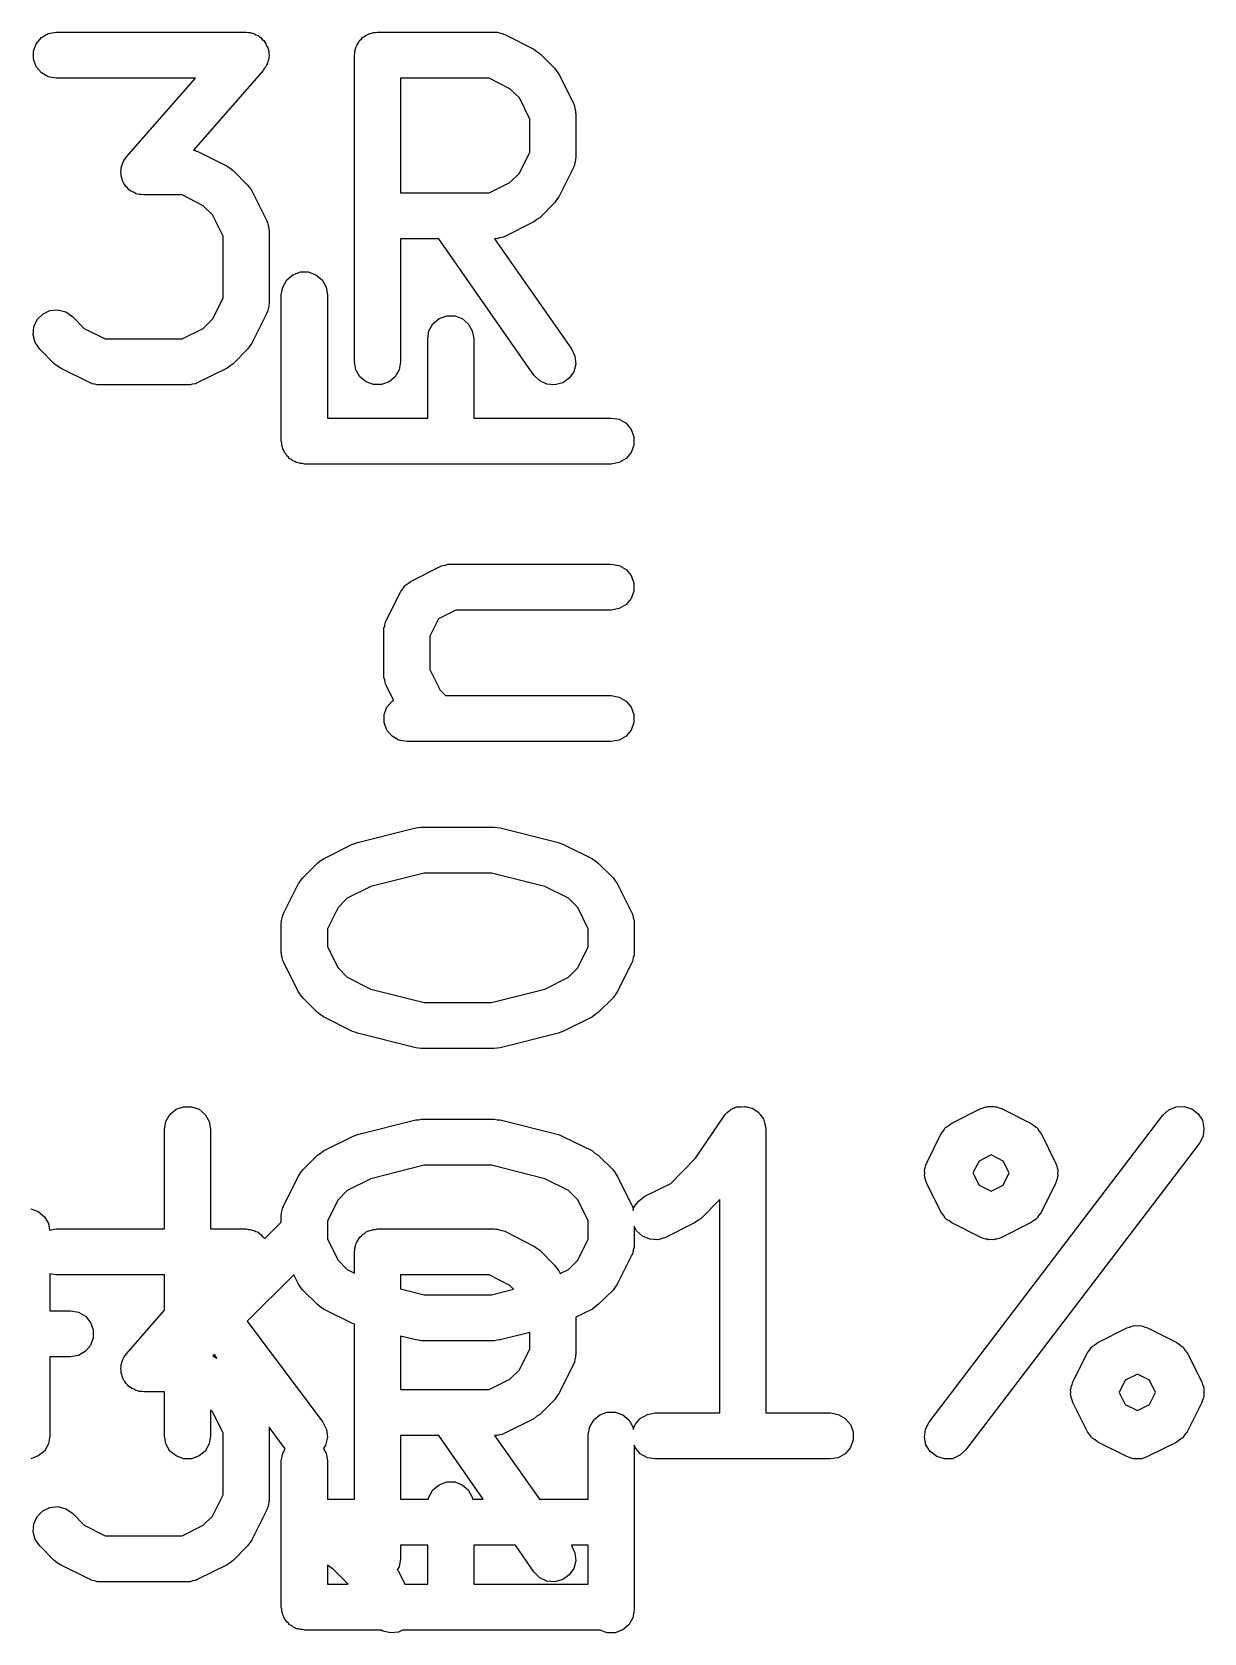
# Model space of a CAD drawing. Extents: x 128.4 to 190.5, y -130.4 to -95.9.
# Drawn here: x 162.06 to 165.88, y -117.19 to -111.98 of the extents above; entities that cross this region are included whole.
import ezdxf

# ---------------------------------------------------------------- set-up
doc = ezdxf.new("R2010")
doc.units = 0
doc.header["$MEASUREMENT"] = 0
doc.layers.add('BLACK', color=7, linetype='CONTINUOUS')

msp = doc.modelspace()

# ---------------------------------------------------------------- linework, layer by layer
at = {"layer": 'Black'}
for p, q in [((162.078, -112.015), (162.095, -111.995)), ((162.095, -111.995), (162.117, -111.982)), ((162.117, -111.982), (162.143, -111.977)), ((162.143, -111.977), (162.762, -111.977)), ((162.762, -111.977), (162.769, -111.979)), ((162.769, -111.979), (162.776, -111.979)), ((162.776, -111.979), (162.782, -111.981)), ((162.782, -111.981), (162.788, -111.982)), ((162.788, -111.982), (162.794, -111.986)), ((162.794, -111.986), (162.801, -111.988)), ((162.801, -111.988), (162.805, -111.992)), ((162.805, -111.992), (162.81, -111.995)), ((162.81, -111.995), (162.815, -112.001)), ((162.815, -112.001), (162.82, -112.005)), ((162.82, -112.005), (162.823, -112.01)), ((163.13, -112.01), (163.133, -112.004)), ((163.133, -112.004), (163.138, -112)), ((163.138, -112), (163.142, -111.995)), ((163.142, -111.995), (163.148, -111.992)), ((163.148, -111.992), (163.153, -111.987)), ((163.153, -111.987), (163.159, -111.985)), ((163.159, -111.985), (163.165, -111.982)), ((163.165, -111.982), (163.171, -111.981)), ((163.171, -111.981), (163.177, -111.979)), ((163.177, -111.979), (163.184, -111.979)), ((163.184, -111.979), (163.19, -111.977)), ((163.19, -111.977), (163.571, -111.977)), ((163.571, -111.977), (163.576, -111.978)), ((163.576, -111.978), (163.58, -111.978)), ((163.58, -111.978), (163.588, -111.98)), ((163.588, -111.98), (163.597, -111.982)), ((163.597, -111.982), (163.601, -111.984)), ((163.601, -111.984), (163.605, -111.985)), ((163.605, -111.985), (163.7, -112.033)), ((162.069, -112.039), (162.078, -112.015)), ((162.069, -112.065), (162.069, -112.039)), ((162.823, -112.01), (162.827, -112.015)), ((162.827, -112.015), (162.829, -112.022)), ((162.829, -112.022), (162.833, -112.028)), ((162.833, -112.028), (162.834, -112.034)), ((162.834, -112.034), (162.836, -112.039)), ((162.836, -112.039), (162.836, -112.047)), ((162.836, -112.047), (162.837, -112.054)), ((162.837, -112.054), (162.836, -112.06)), ((162.836, -112.06), (162.836, -112.065)), ((163.115, -112.052), (163.117, -112.046)), ((163.115, -113.052), (163.115, -112.052)), ((163.117, -112.039), (163.119, -112.033)), ((163.117, -112.046), (163.117, -112.039)), ((163.119, -112.033), (163.12, -112.027)), ((163.12, -112.027), (163.123, -112.021)), ((163.123, -112.021), (163.126, -112.015)), ((163.126, -112.015), (163.13, -112.01)), ((163.7, -112.033), (163.71, -112.04)), ((163.71, -112.04), (163.72, -112.047)), ((163.72, -112.047), (163.767, -112.095)), ((162.078, -112.09), (162.069, -112.065)), ((162.095, -112.11), (162.078, -112.09)), ((162.117, -112.123), (162.095, -112.11)), ((162.818, -112.102), (162.591, -112.362)), ((162.822, -112.095), (162.818, -112.102)), ((162.827, -112.09), (162.822, -112.095)), ((162.829, -112.084), (162.827, -112.09)), ((162.832, -112.079), (162.829, -112.084)), ((162.833, -112.072), (162.832, -112.079)), ((162.836, -112.065), (162.833, -112.072)), ((163.767, -112.095), (163.774, -112.104)), ((163.774, -112.104), (163.781, -112.114)), ((162.143, -112.127), (162.117, -112.123)), ((162.597, -112.127), (162.143, -112.127)), ((162.372, -112.384), (162.597, -112.127)), ((163.265, -112.127), (163.265, -112.501)), ((163.554, -112.127), (163.265, -112.127)), ((163.622, -112.162), (163.554, -112.127)), ((163.653, -112.192), (163.622, -112.162)), ((163.781, -112.114), (163.829, -112.209)), ((163.687, -112.261), (163.653, -112.192)), ((163.829, -112.209), (163.83, -112.213)), ((163.83, -112.213), (163.832, -112.217)), ((163.832, -112.217), (163.834, -112.226)), ((163.687, -112.368), (163.687, -112.261)), ((163.834, -112.226), (163.836, -112.234)), ((163.836, -112.234), (163.836, -112.239)), ((163.836, -112.239), (163.837, -112.243)), ((163.837, -112.243), (163.837, -112.386)), ((162.591, -112.362), (162.597, -112.363)), ((162.597, -112.363), (162.601, -112.365)), ((162.601, -112.365), (162.605, -112.366)), ((162.605, -112.366), (162.7, -112.414)), ((163.653, -112.437), (163.687, -112.368)), ((162.354, -112.432), (162.355, -112.426)), ((162.355, -112.42), (162.357, -112.413)), ((162.355, -112.426), (162.355, -112.42)), ((162.357, -112.413), (162.359, -112.406)), ((162.359, -112.406), (162.362, -112.401)), ((162.362, -112.401), (162.364, -112.396)), ((162.364, -112.396), (162.368, -112.39)), ((162.368, -112.39), (162.372, -112.384)), ((162.7, -112.414), (162.71, -112.421)), ((162.71, -112.421), (162.72, -112.428)), ((163.829, -112.419), (163.781, -112.514)), ((163.83, -112.415), (163.829, -112.419)), ((163.832, -112.411), (163.83, -112.415)), ((163.834, -112.403), (163.832, -112.411)), ((163.836, -112.394), (163.834, -112.403)), ((163.837, -112.386), (163.836, -112.39)), ((163.836, -112.39), (163.836, -112.394)), ((162.355, -112.439), (162.354, -112.432)), ((162.355, -112.446), (162.355, -112.439)), ((162.357, -112.452), (162.355, -112.446)), ((162.358, -112.458), (162.357, -112.452)), ((162.361, -112.464), (162.358, -112.458)), ((162.364, -112.471), (162.361, -112.464)), ((162.367, -112.475), (162.364, -112.471)), ((162.37, -112.48), (162.367, -112.475)), ((162.72, -112.428), (162.767, -112.476)), ((162.767, -112.476), (162.774, -112.485)), ((163.554, -112.501), (163.622, -112.467)), ((163.622, -112.467), (163.653, -112.437)), ((162.376, -112.485), (162.37, -112.48)), ((162.38, -112.491), (162.376, -112.485)), ((162.385, -112.494), (162.38, -112.491)), ((162.39, -112.497), (162.385, -112.494)), ((162.397, -112.5), (162.39, -112.497)), ((162.403, -112.504), (162.397, -112.5)), ((162.409, -112.505), (162.403, -112.504)), ((162.414, -112.507), (162.409, -112.505)), ((162.421, -112.507), (162.414, -112.507)), ((162.429, -112.508), (162.421, -112.507)), ((162.554, -112.508), (162.429, -112.508)), ((162.622, -112.543), (162.554, -112.508)), ((162.774, -112.485), (162.781, -112.495)), ((162.781, -112.495), (162.829, -112.59)), ((163.265, -112.501), (163.554, -112.501)), ((163.774, -112.524), (163.767, -112.534)), ((163.781, -112.514), (163.774, -112.524)), ((162.653, -112.573), (162.622, -112.543)), ((162.687, -112.642), (162.653, -112.573)), ((163.72, -112.582), (163.71, -112.588)), ((163.767, -112.534), (163.72, -112.582)), ((162.829, -112.59), (162.83, -112.594)), ((162.83, -112.594), (162.832, -112.598)), ((162.832, -112.598), (162.834, -112.607)), ((162.834, -112.607), (162.836, -112.615)), ((162.836, -112.615), (162.836, -112.62)), ((162.836, -112.62), (162.837, -112.624)), ((162.837, -112.624), (162.837, -112.862)), ((163.7, -112.596), (163.605, -112.643)), ((163.71, -112.588), (163.7, -112.596)), ((162.687, -112.844), (162.687, -112.642)), ((163.39, -112.651), (163.265, -112.651)), ((163.265, -112.651), (163.265, -113.052)), ((163.7, -113.095), (163.39, -112.651)), ((163.576, -112.65), (163.572, -112.651)), ((163.572, -112.651), (163.823, -113.009)), ((163.58, -112.651), (163.576, -112.65)), ((163.588, -112.648), (163.58, -112.651)), ((163.597, -112.647), (163.588, -112.648)), ((163.601, -112.645), (163.597, -112.647)), ((163.605, -112.643), (163.601, -112.645)), ((162.882, -112.808), (162.895, -112.785)), ((162.895, -112.785), (162.915, -112.768)), ((162.915, -112.768), (162.939, -112.759)), ((162.939, -112.759), (162.965, -112.759)), ((162.965, -112.759), (162.99, -112.768)), ((162.99, -112.768), (163.01, -112.785)), ((163.01, -112.785), (163.023, -112.808)), ((162.877, -112.833), (162.882, -112.808)), ((162.877, -113.31), (162.877, -112.833)), ((163.023, -112.808), (163.027, -112.833)), ((163.027, -112.833), (163.027, -113.235)), ((162.1, -112.896), (162.123, -112.885)), ((162.123, -112.885), (162.149, -112.882)), ((162.149, -112.882), (162.175, -112.889)), ((162.175, -112.889), (162.196, -112.904)), ((162.653, -112.913), (162.687, -112.844)), ((162.829, -112.895), (162.781, -112.991)), ((162.83, -112.891), (162.829, -112.895)), ((162.832, -112.888), (162.83, -112.891)), ((162.834, -112.879), (162.832, -112.888)), ((162.836, -112.87), (162.834, -112.879)), ((162.837, -112.862), (162.836, -112.866)), ((162.836, -112.866), (162.836, -112.87)), ((162.068, -112.964), (162.07, -112.938)), ((162.07, -112.938), (162.081, -112.914)), ((162.081, -112.914), (162.1, -112.896)), ((162.196, -112.904), (162.235, -112.943)), ((162.235, -112.943), (162.303, -112.977)), ((162.554, -112.977), (162.622, -112.943)), ((162.622, -112.943), (162.653, -112.913)), ((163.358, -112.951), (163.371, -112.928)), ((163.371, -112.928), (163.391, -112.911)), ((163.391, -112.911), (163.416, -112.902)), ((163.416, -112.902), (163.442, -112.902)), ((163.442, -112.902), (163.466, -112.911)), ((163.466, -112.911), (163.486, -112.928)), ((163.486, -112.928), (163.499, -112.951)), ((162.075, -112.989), (162.068, -112.964)), ((162.09, -113.01), (162.075, -112.989)), ((162.303, -112.977), (162.554, -112.977)), ((162.774, -113), (162.767, -113.01)), ((162.781, -112.991), (162.774, -113)), ((163.354, -112.976), (163.358, -112.951)), ((163.354, -113.235), (163.354, -112.976)), ((163.499, -112.951), (163.504, -112.976)), ((163.504, -112.976), (163.504, -113.235)), ((162.137, -113.058), (162.09, -113.01)), ((162.767, -113.01), (162.72, -113.058)), ((163.12, -113.078), (163.115, -113.052)), ((163.265, -113.052), (163.261, -113.078)), ((163.823, -113.009), (163.834, -113.033)), ((163.834, -113.033), (163.837, -113.059)), ((162.147, -113.065), (162.137, -113.058)), ((162.157, -113.072), (162.147, -113.065)), ((162.252, -113.119), (162.157, -113.072)), ((162.7, -113.072), (162.605, -113.119)), ((162.71, -113.065), (162.7, -113.072)), ((162.72, -113.058), (162.71, -113.065)), ((163.133, -113.101), (163.12, -113.078)), ((163.153, -113.117), (163.133, -113.101)), ((163.248, -113.101), (163.228, -113.117)), ((163.261, -113.078), (163.248, -113.101)), ((163.719, -113.114), (163.7, -113.095)), ((163.83, -113.084), (163.815, -113.105)), ((163.837, -113.059), (163.83, -113.084)), ((162.256, -113.121), (162.252, -113.119)), ((162.26, -113.123), (162.256, -113.121)), ((162.269, -113.124), (162.26, -113.123)), ((162.277, -113.127), (162.269, -113.124)), ((162.281, -113.127), (162.277, -113.127)), ((162.286, -113.127), (162.281, -113.127)), ((162.571, -113.127), (162.286, -113.127)), ((162.576, -113.127), (162.571, -113.127)), ((162.58, -113.127), (162.576, -113.127)), ((162.588, -113.124), (162.58, -113.127)), ((162.597, -113.123), (162.588, -113.124)), ((162.601, -113.121), (162.597, -113.123)), ((162.605, -113.119), (162.601, -113.121)), ((163.177, -113.126), (163.153, -113.117)), ((163.203, -113.126), (163.177, -113.126)), ((163.228, -113.117), (163.203, -113.126)), ((163.742, -113.125), (163.719, -113.114)), ((163.768, -113.127), (163.742, -113.125)), ((163.794, -113.12), (163.768, -113.127)), ((163.815, -113.105), (163.794, -113.12)), ((163.027, -113.235), (163.354, -113.235)), ((163.504, -113.235), (163.952, -113.235)), ((163.952, -113.235), (163.978, -113.239)), ((163.978, -113.239), (164.001, -113.252)), ((164.001, -113.252), (164.017, -113.272)), ((162.879, -113.316), (162.877, -113.31)), ((164.017, -113.272), (164.026, -113.296)), ((164.026, -113.296), (164.026, -113.323)), ((162.879, -113.323), (162.879, -113.316)), ((162.881, -113.329), (162.879, -113.323)), ((162.882, -113.335), (162.881, -113.329)), ((162.885, -113.341), (162.882, -113.335)), ((162.887, -113.347), (162.885, -113.341)), ((162.892, -113.352), (162.887, -113.347)), ((162.895, -113.358), (162.892, -113.352)), ((162.9, -113.362), (162.895, -113.358)), ((162.904, -113.367), (162.9, -113.362)), ((164.017, -113.347), (164.001, -113.367)), ((164.026, -113.323), (164.017, -113.347)), ((162.91, -113.37), (162.904, -113.367)), ((162.915, -113.374), (162.91, -113.37)), ((162.921, -113.377), (162.915, -113.374)), ((162.927, -113.38), (162.921, -113.377)), ((162.933, -113.381), (162.927, -113.38)), ((162.939, -113.383), (162.933, -113.381)), ((162.946, -113.383), (162.939, -113.383)), ((162.952, -113.385), (162.946, -113.383)), ((163.952, -113.385), (162.952, -113.385)), ((163.978, -113.38), (163.952, -113.385)), ((164.001, -113.367), (163.978, -113.38)), ((163.3, -113.766), (163.395, -113.719)), ((163.395, -113.719), (163.399, -113.717)), ((163.399, -113.717), (163.403, -113.715)), ((163.403, -113.715), (163.412, -113.714)), ((163.412, -113.714), (163.42, -113.711)), ((163.42, -113.711), (163.424, -113.711)), ((163.424, -113.711), (163.429, -113.711)), ((163.429, -113.711), (163.952, -113.711)), ((163.952, -113.711), (163.978, -113.715)), ((163.978, -113.715), (164.001, -113.728)), ((164.001, -113.728), (164.017, -113.748)), ((163.273, -113.791), (163.279, -113.782)), ((163.279, -113.782), (163.281, -113.781)), ((163.281, -113.781), (163.282, -113.779)), ((163.282, -113.779), (163.291, -113.773)), ((163.291, -113.773), (163.3, -113.766)), ((164.017, -113.748), (164.026, -113.773)), ((164.026, -113.773), (164.026, -113.799)), ((163.219, -113.895), (163.266, -113.8)), ((163.266, -113.8), (163.273, -113.791)), ((164.017, -113.823), (164.001, -113.843)), ((164.026, -113.799), (164.017, -113.823)), ((163.446, -113.861), (163.389, -113.889)), ((163.952, -113.861), (163.446, -113.861)), ((163.978, -113.856), (163.952, -113.861)), ((164.001, -113.843), (163.978, -113.856)), ((163.211, -113.92), (163.214, -113.912)), ((163.211, -113.924), (163.211, -113.92)), ((163.211, -113.929), (163.211, -113.924)), ((163.211, -114.071), (163.211, -113.929)), ((163.214, -113.912), (163.215, -113.903)), ((163.215, -113.903), (163.217, -113.899)), ((163.217, -113.899), (163.219, -113.895)), ((163.389, -113.889), (163.361, -113.946)), ((163.361, -113.946), (163.361, -114.054)), ((163.211, -114.076), (163.211, -114.071)), ((163.211, -114.08), (163.211, -114.076)), ((163.214, -114.088), (163.211, -114.08)), ((163.215, -114.097), (163.214, -114.088)), ((163.361, -114.054), (163.395, -114.122)), ((163.217, -114.101), (163.215, -114.097)), ((163.219, -114.105), (163.217, -114.101)), ((163.243, -114.154), (163.219, -114.105)), ((163.395, -114.122), (163.412, -114.139)), ((163.412, -114.139), (163.952, -114.139)), ((163.952, -114.139), (163.978, -114.144)), ((163.978, -114.144), (164.001, -114.157)), ((163.212, -114.201), (163.221, -114.177)), ((163.221, -114.177), (163.238, -114.157)), ((163.238, -114.157), (163.243, -114.154)), ((164.001, -114.157), (164.017, -114.177)), ((164.017, -114.177), (164.026, -114.201)), ((163.212, -114.227), (163.212, -114.201)), ((163.221, -114.252), (163.212, -114.227)), ((163.238, -114.272), (163.221, -114.252)), ((164.017, -114.252), (164.001, -114.272)), ((164.026, -114.227), (164.017, -114.252)), ((164.026, -114.201), (164.026, -114.227)), ((163.26, -114.285), (163.238, -114.272)), ((163.286, -114.289), (163.26, -114.285)), ((163.952, -114.289), (163.286, -114.289)), ((163.978, -114.285), (163.952, -114.289)), ((164.001, -114.272), (163.978, -114.285)), ((163.125, -114.618), (163.315, -114.57)), ((163.315, -114.57), (163.324, -114.569)), ((163.324, -114.569), (163.333, -114.568)), ((163.333, -114.568), (163.571, -114.568)), ((163.571, -114.568), (163.58, -114.569)), ((163.58, -114.569), (163.59, -114.57)), ((163.59, -114.57), (163.78, -114.618)), ((163.014, -114.671), (163.109, -114.623)), ((163.109, -114.623), (163.117, -114.621)), ((163.117, -114.621), (163.125, -114.618)), ((163.78, -114.618), (163.788, -114.621)), ((163.788, -114.621), (163.795, -114.623)), ((163.795, -114.623), (163.891, -114.671)), ((162.947, -114.733), (162.995, -114.685)), ((162.995, -114.685), (163.004, -114.678)), ((163.004, -114.678), (163.014, -114.671)), ((163.343, -114.718), (163.169, -114.761)), ((163.562, -114.718), (163.343, -114.718)), ((163.736, -114.761), (163.562, -114.718)), ((163.891, -114.671), (163.9, -114.678)), ((163.9, -114.678), (163.91, -114.685)), ((163.91, -114.685), (163.958, -114.733)), ((162.885, -114.847), (162.933, -114.752)), ((162.933, -114.752), (162.94, -114.743)), ((162.94, -114.743), (162.947, -114.733)), ((163.169, -114.761), (163.092, -114.8)), ((163.813, -114.8), (163.736, -114.761)), ((163.958, -114.733), (163.965, -114.743)), ((163.965, -114.743), (163.972, -114.752)), ((163.972, -114.752), (164.019, -114.847)), ((163.092, -114.8), (163.062, -114.83)), ((163.843, -114.83), (163.813, -114.8)), ((162.877, -114.881), (162.878, -114.877)), ((162.878, -114.872), (162.88, -114.864)), ((162.878, -114.877), (162.878, -114.872)), ((162.88, -114.864), (162.882, -114.855)), ((162.882, -114.855), (162.884, -114.852)), ((162.884, -114.852), (162.885, -114.847)), ((163.062, -114.83), (163.027, -114.899)), ((163.877, -114.899), (163.843, -114.83)), ((164.019, -114.847), (164.021, -114.852)), ((164.021, -114.852), (164.023, -114.855)), ((164.023, -114.855), (164.024, -114.864)), ((164.024, -114.864), (164.027, -114.872)), ((164.027, -114.872), (164.027, -114.877)), ((164.027, -114.877), (164.027, -114.881)), ((162.877, -114.976), (162.877, -114.881)), ((163.027, -114.899), (163.027, -114.958)), ((163.877, -114.958), (163.877, -114.899)), ((164.027, -114.881), (164.027, -114.976)), ((162.878, -114.98), (162.877, -114.976)), ((162.878, -114.985), (162.878, -114.98)), ((163.027, -114.958), (163.062, -115.027)), ((163.843, -115.027), (163.877, -114.958)), ((164.027, -114.976), (164.027, -114.98)), ((164.027, -114.98), (164.027, -114.985)), ((162.88, -114.993), (162.878, -114.985)), ((162.882, -115.002), (162.88, -114.993)), ((162.884, -115.006), (162.882, -115.002)), ((162.885, -115.01), (162.884, -115.006)), ((162.933, -115.105), (162.885, -115.01)), ((163.062, -115.027), (163.092, -115.057)), ((163.813, -115.057), (163.843, -115.027)), ((164.019, -115.01), (163.972, -115.105)), ((164.021, -115.006), (164.019, -115.01)), ((164.023, -115.002), (164.021, -115.006)), ((164.024, -114.993), (164.023, -115.002)), ((164.027, -114.985), (164.024, -114.993)), ((163.092, -115.057), (163.169, -115.096)), ((163.736, -115.096), (163.813, -115.057)), ((162.94, -115.115), (162.933, -115.105)), ((162.947, -115.124), (162.94, -115.115)), ((162.995, -115.172), (162.947, -115.124)), ((163.169, -115.096), (163.343, -115.139)), ((163.343, -115.139), (163.562, -115.139)), ((163.562, -115.139), (163.736, -115.096)), ((163.958, -115.124), (163.91, -115.172)), ((163.965, -115.115), (163.958, -115.124)), ((163.972, -115.105), (163.965, -115.115)), ((163.004, -115.179), (162.995, -115.172)), ((163.014, -115.186), (163.004, -115.179)), ((163.109, -115.234), (163.014, -115.186)), ((163.891, -115.186), (163.795, -115.234)), ((163.9, -115.179), (163.891, -115.186)), ((163.91, -115.172), (163.9, -115.179)), ((163.117, -115.236), (163.109, -115.234)), ((163.125, -115.239), (163.117, -115.236)), ((163.315, -115.287), (163.125, -115.239)), ((163.78, -115.239), (163.59, -115.287)), ((163.788, -115.236), (163.78, -115.239)), ((163.795, -115.234), (163.788, -115.236)), ((163.324, -115.288), (163.315, -115.287)), ((163.333, -115.289), (163.324, -115.288)), ((163.571, -115.289), (163.333, -115.289)), ((163.58, -115.288), (163.571, -115.289)), ((163.59, -115.287), (163.58, -115.288)), ((162.501, -115.527), (162.514, -115.504)), ((162.514, -115.504), (162.534, -115.487)), ((162.534, -115.487), (162.558, -115.479)), ((162.558, -115.479), (162.584, -115.479)), ((162.584, -115.479), (162.609, -115.487)), ((162.609, -115.487), (162.629, -115.504)), ((162.629, -115.504), (162.642, -115.527)), ((164.321, -115.508), (164.323, -115.504)), ((164.323, -115.504), (164.33, -115.498)), ((164.33, -115.498), (164.337, -115.492)), ((164.337, -115.492), (164.34, -115.49)), ((164.34, -115.49), (164.343, -115.487)), ((164.343, -115.487), (164.352, -115.484)), ((164.352, -115.484), (164.36, -115.48)), ((164.36, -115.48), (164.364, -115.48)), ((164.364, -115.48), (164.368, -115.479)), ((164.368, -115.479), (164.377, -115.479)), ((164.377, -115.479), (164.386, -115.478)), ((164.386, -115.478), (164.39, -115.479)), ((164.39, -115.479), (164.394, -115.479)), ((164.394, -115.479), (164.402, -115.482)), ((164.402, -115.482), (164.411, -115.484)), ((164.411, -115.484), (164.415, -115.486)), ((164.415, -115.486), (164.418, -115.487)), ((164.418, -115.487), (164.425, -115.493)), ((164.425, -115.493), (164.433, -115.498)), ((164.433, -115.498), (164.435, -115.502)), ((164.435, -115.502), (164.438, -115.504)), ((164.438, -115.504), (164.443, -115.512)), ((165.062, -115.533), (165.157, -115.485)), ((165.157, -115.485), (165.165, -115.483)), ((165.165, -115.483), (165.173, -115.479)), ((165.173, -115.479), (165.178, -115.479)), ((165.178, -115.479), (165.182, -115.478)), ((165.182, -115.478), (165.19, -115.478)), ((165.19, -115.478), (165.199, -115.478)), ((165.199, -115.478), (165.203, -115.479)), ((165.203, -115.479), (165.208, -115.479)), ((165.208, -115.479), (165.216, -115.483)), ((165.216, -115.483), (165.224, -115.485)), ((165.224, -115.485), (165.319, -115.533)), ((165.75, -115.507), (165.769, -115.489)), ((165.769, -115.489), (165.793, -115.479)), ((165.793, -115.479), (165.819, -115.478)), ((165.819, -115.478), (165.844, -115.486)), ((165.844, -115.486), (165.865, -115.502)), ((165.865, -115.502), (165.879, -115.523)), ((162.496, -115.552), (162.501, -115.527)), ((162.496, -115.877), (162.496, -115.552)), ((162.642, -115.527), (162.646, -115.552)), ((162.646, -115.552), (162.646, -115.877)), ((163.125, -115.57), (163.315, -115.522)), ((163.315, -115.522), (163.324, -115.522)), ((163.324, -115.522), (163.333, -115.52)), ((163.333, -115.52), (163.571, -115.52)), ((163.571, -115.52), (163.58, -115.522)), ((163.58, -115.522), (163.59, -115.522)), ((163.59, -115.522), (163.78, -115.57)), ((164.227, -115.647), (164.319, -115.511)), ((164.319, -115.511), (164.321, -115.508)), ((164.443, -115.512), (164.448, -115.519)), ((164.448, -115.519), (164.449, -115.523)), ((164.449, -115.523), (164.451, -115.527)), ((164.451, -115.527), (164.453, -115.536)), ((164.453, -115.536), (164.455, -115.544)), ((164.455, -115.544), (164.455, -115.548)), ((164.455, -115.548), (164.456, -115.552)), ((164.456, -115.552), (164.456, -116.477)), ((164.988, -116.507), (165.75, -115.507)), ((165.035, -115.558), (165.041, -115.548)), ((165.041, -115.548), (165.042, -115.547)), ((165.042, -115.547), (165.044, -115.546)), ((165.044, -115.546), (165.053, -115.539)), ((165.053, -115.539), (165.062, -115.533)), ((165.319, -115.533), (165.328, -115.539)), ((165.328, -115.539), (165.337, -115.546)), ((165.337, -115.546), (165.339, -115.547)), ((165.339, -115.547), (165.34, -115.548)), ((165.34, -115.548), (165.346, -115.558)), ((165.879, -115.523), (165.884, -115.549)), ((165.884, -115.549), (165.881, -115.575)), ((163.014, -115.623), (163.109, -115.576)), ((163.109, -115.576), (163.117, -115.573)), ((163.117, -115.573), (163.125, -115.57)), ((163.78, -115.57), (163.788, -115.573)), ((163.788, -115.573), (163.795, -115.576)), ((163.795, -115.576), (163.891, -115.623)), ((164.981, -115.662), (165.028, -115.566)), ((165.028, -115.566), (165.035, -115.558)), ((165.869, -115.598), (165.107, -116.598)), ((165.346, -115.558), (165.353, -115.566)), ((165.353, -115.566), (165.4, -115.662)), ((165.881, -115.575), (165.869, -115.598)), ((162.947, -115.685), (162.995, -115.637)), ((162.995, -115.637), (163.004, -115.631)), ((163.004, -115.631), (163.014, -115.623)), ((163.891, -115.623), (163.9, -115.631)), ((163.9, -115.631), (163.91, -115.637)), ((163.91, -115.637), (163.958, -115.685)), ((164.146, -115.729), (164.227, -115.647)), ((165.151, -115.656), (165.131, -115.695)), ((165.19, -115.636), (165.151, -115.656)), ((165.23, -115.656), (165.19, -115.636)), ((165.249, -115.695), (165.23, -115.656)), ((162.885, -115.8), (162.933, -115.705)), ((162.933, -115.705), (162.94, -115.695)), ((162.94, -115.695), (162.947, -115.685)), ((163.343, -115.67), (163.169, -115.714)), ((163.562, -115.67), (163.343, -115.67)), ((163.736, -115.714), (163.562, -115.67)), ((163.958, -115.685), (163.965, -115.695)), ((163.965, -115.695), (163.972, -115.705)), ((163.972, -115.705), (164.019, -115.8)), ((164.973, -115.687), (164.974, -115.682)), ((164.974, -115.695), (164.973, -115.687)), ((164.973, -115.704), (164.974, -115.695)), ((164.974, -115.708), (164.973, -115.704)), ((164.974, -115.682), (164.975, -115.678)), ((164.975, -115.713), (164.974, -115.708)), ((164.975, -115.678), (164.978, -115.67)), ((164.978, -115.721), (164.975, -115.713)), ((164.978, -115.67), (164.981, -115.662)), ((165.131, -115.695), (165.151, -115.735)), ((165.23, -115.735), (165.249, -115.695)), ((165.4, -115.662), (165.403, -115.67)), ((165.403, -115.67), (165.406, -115.678)), ((165.406, -115.713), (165.403, -115.721)), ((165.406, -115.678), (165.407, -115.682)), ((165.407, -115.708), (165.406, -115.713)), ((165.407, -115.682), (165.408, -115.687)), ((165.408, -115.687), (165.407, -115.695)), ((165.407, -115.695), (165.408, -115.704)), ((165.408, -115.704), (165.407, -115.708)), ((163.092, -115.752), (163.062, -115.783)), ((163.169, -115.714), (163.092, -115.752)), ((163.813, -115.752), (163.736, -115.714)), ((163.843, -115.783), (163.813, -115.752)), ((164.062, -115.771), (164.146, -115.729)), ((164.981, -115.729), (164.978, -115.721)), ((165.028, -115.824), (164.981, -115.729)), ((165.151, -115.735), (165.19, -115.754)), ((165.19, -115.754), (165.23, -115.735)), ((165.4, -115.729), (165.353, -115.824)), ((165.403, -115.721), (165.4, -115.729)), ((162.061, -115.812), (162.085, -115.821)), ((162.878, -115.825), (162.88, -115.816)), ((162.88, -115.816), (162.882, -115.808)), ((162.882, -115.808), (162.884, -115.804)), ((162.884, -115.804), (162.885, -115.8)), ((163.062, -115.783), (163.027, -115.851)), ((163.877, -115.851), (163.843, -115.783)), ((164.019, -115.8), (164.021, -115.804)), ((164.021, -115.804), (164.023, -115.808)), ((164.023, -115.808), (164.024, -115.816)), ((164.024, -115.817), (164.026, -115.808)), ((164.024, -115.816), (164.024, -115.817)), ((164.026, -115.808), (164.041, -115.787)), ((164.041, -115.787), (164.062, -115.771)), ((164.306, -115.781), (164.244, -115.844)), ((164.306, -116.477), (164.306, -115.781)), ((162.085, -115.821), (162.105, -115.838)), ((162.105, -115.838), (162.118, -115.86)), ((162.118, -115.86), (162.122, -115.881)), ((162.823, -115.909), (162.877, -115.855)), ((162.877, -115.833), (162.878, -115.829)), ((162.877, -115.855), (162.877, -115.833)), ((162.878, -115.829), (162.878, -115.825)), ((163.027, -115.851), (163.027, -115.911)), ((163.877, -115.911), (163.877, -115.851)), ((164.035, -115.883), (164.027, -115.868)), ((164.027, -115.868), (164.027, -115.929)), ((164.224, -115.858), (164.129, -115.905)), ((164.234, -115.85), (164.224, -115.858)), ((164.244, -115.844), (164.234, -115.85)), ((165.035, -115.833), (165.028, -115.824)), ((165.041, -115.842), (165.035, -115.833)), ((165.042, -115.843), (165.041, -115.842)), ((165.044, -115.845), (165.042, -115.843)), ((165.053, -115.851), (165.044, -115.845)), ((165.062, -115.858), (165.053, -115.851)), ((165.157, -115.905), (165.062, -115.858)), ((165.319, -115.858), (165.224, -115.905)), ((165.328, -115.851), (165.319, -115.858)), ((165.337, -115.845), (165.328, -115.851)), ((165.339, -115.843), (165.337, -115.845)), ((165.34, -115.842), (165.339, -115.843)), ((165.346, -115.833), (165.34, -115.842)), ((165.353, -115.824), (165.346, -115.833)), ((162.122, -115.881), (162.143, -115.877)), ((162.143, -115.877), (162.496, -115.877)), ((162.646, -115.877), (162.762, -115.877)), ((162.762, -115.877), (162.769, -115.879)), ((162.769, -115.879), (162.776, -115.879)), ((162.776, -115.879), (162.782, -115.881)), ((162.782, -115.881), (162.788, -115.882)), ((162.788, -115.882), (162.794, -115.886)), ((162.794, -115.886), (162.801, -115.888)), ((162.801, -115.888), (162.805, -115.892)), ((162.805, -115.892), (162.81, -115.895)), ((162.81, -115.895), (162.815, -115.901)), ((162.815, -115.901), (162.82, -115.905)), ((162.82, -115.905), (162.823, -115.909)), ((163.027, -115.911), (163.062, -115.979)), ((163.12, -115.927), (163.123, -115.921)), ((163.123, -115.921), (163.126, -115.915)), ((163.126, -115.915), (163.13, -115.91)), ((163.13, -115.91), (163.133, -115.904)), ((163.133, -115.904), (163.138, -115.9)), ((163.138, -115.9), (163.142, -115.895)), ((163.142, -115.895), (163.148, -115.892)), ((163.148, -115.892), (163.153, -115.887)), ((163.153, -115.887), (163.159, -115.885)), ((163.159, -115.885), (163.165, -115.882)), ((163.165, -115.882), (163.171, -115.881)), ((163.171, -115.881), (163.177, -115.879)), ((163.177, -115.879), (163.184, -115.879)), ((163.184, -115.879), (163.19, -115.877)), ((163.19, -115.877), (163.571, -115.877)), ((163.571, -115.877), (163.576, -115.878)), ((163.576, -115.878), (163.58, -115.878)), ((163.58, -115.878), (163.588, -115.88)), ((163.588, -115.88), (163.597, -115.882)), ((163.597, -115.882), (163.601, -115.884)), ((163.601, -115.884), (163.605, -115.885)), ((163.605, -115.885), (163.7, -115.933)), ((163.843, -115.979), (163.877, -115.911)), ((164.054, -115.901), (164.035, -115.883)), ((164.078, -115.911), (164.054, -115.901)), ((164.104, -115.913), (164.078, -115.911)), ((164.129, -115.905), (164.104, -115.913)), ((165.165, -115.908), (165.157, -115.905)), ((165.173, -115.911), (165.165, -115.908)), ((165.178, -115.911), (165.173, -115.911)), ((165.182, -115.913), (165.178, -115.911)), ((165.19, -115.912), (165.182, -115.913)), ((165.199, -115.913), (165.19, -115.912)), ((165.203, -115.911), (165.199, -115.913)), ((165.208, -115.911), (165.203, -115.911)), ((165.216, -115.908), (165.208, -115.911)), ((165.224, -115.905), (165.216, -115.908)), ((163.115, -115.952), (163.117, -115.946)), ((163.115, -116.022), (163.115, -115.952)), ((163.117, -115.939), (163.119, -115.933)), ((163.117, -115.946), (163.117, -115.939)), ((163.119, -115.933), (163.12, -115.927)), ((163.7, -115.933), (163.71, -115.94)), ((163.71, -115.94), (163.72, -115.947)), ((163.72, -115.947), (163.767, -115.995)), ((164.019, -115.962), (163.972, -116.057)), ((164.021, -115.958), (164.019, -115.962)), ((164.023, -115.954), (164.021, -115.958)), ((164.024, -115.946), (164.023, -115.954)), ((164.027, -115.937), (164.024, -115.946)), ((164.027, -115.929), (164.027, -115.933)), ((164.027, -115.933), (164.027, -115.937)), ((162.143, -116.027), (162.123, -116.024)), ((162.123, -116.024), (162.123, -116.144)), ((163.062, -115.979), (163.092, -116.01)), ((163.092, -116.01), (163.115, -116.022)), ((163.767, -115.995), (163.774, -116.004)), ((163.774, -116.004), (163.781, -116.014)), ((163.781, -116.014), (163.786, -116.023)), ((163.786, -116.023), (163.813, -116.01)), ((163.813, -116.01), (163.843, -115.979)), ((162.496, -116.027), (162.143, -116.027)), ((162.496, -116.142), (162.496, -116.027)), ((162.918, -116.027), (162.766, -116.178)), ((162.933, -116.057), (162.918, -116.027)), ((162.94, -116.067), (162.933, -116.057)), ((162.947, -116.077), (162.94, -116.067)), ((162.995, -116.124), (162.947, -116.077)), ((163.265, -116.027), (163.265, -116.072)), ((163.554, -116.027), (163.265, -116.027)), ((163.265, -116.072), (163.343, -116.092)), ((163.622, -116.062), (163.554, -116.027)), ((163.562, -116.092), (163.634, -116.074)), ((163.634, -116.074), (163.622, -116.062)), ((163.958, -116.077), (163.91, -116.124)), ((163.965, -116.067), (163.958, -116.077)), ((163.972, -116.057), (163.965, -116.067)), ((163.004, -116.131), (162.995, -116.124)), ((163.343, -116.092), (163.562, -116.092)), ((163.91, -116.124), (163.9, -116.131)), ((162.123, -116.144), (162.19, -116.144)), ((162.19, -116.144), (162.216, -116.149)), ((162.216, -116.149), (162.239, -116.162)), ((162.239, -116.162), (162.255, -116.182)), ((162.255, -116.182), (162.264, -116.206)), ((162.372, -116.284), (162.496, -116.142)), ((162.766, -116.178), (163.012, -116.507)), ((163.014, -116.139), (163.004, -116.131)), ((163.109, -116.186), (163.014, -116.139)), ((163.891, -116.139), (163.837, -116.165)), ((163.837, -116.165), (163.837, -116.286)), ((163.9, -116.131), (163.891, -116.139)), ((162.264, -116.232), (162.255, -116.257)), ((162.264, -116.206), (162.264, -116.232)), ((163.115, -116.188), (163.109, -116.186)), ((163.115, -116.758), (163.115, -116.188)), ((163.315, -116.239), (163.265, -116.227)), ((163.265, -116.227), (163.265, -116.401)), ((163.687, -116.215), (163.59, -116.239)), ((163.687, -116.268), (163.687, -116.215)), ((165.538, -116.247), (165.633, -116.2)), ((165.633, -116.2), (165.641, -116.197)), ((165.641, -116.197), (165.649, -116.194)), ((165.649, -116.194), (165.654, -116.193)), ((165.654, -116.193), (165.658, -116.192)), ((165.658, -116.192), (165.667, -116.193)), ((165.667, -116.193), (165.675, -116.192)), ((165.675, -116.192), (165.68, -116.193)), ((165.68, -116.193), (165.684, -116.194)), ((165.684, -116.194), (165.692, -116.197)), ((165.692, -116.197), (165.7, -116.2)), ((165.7, -116.2), (165.795, -116.247)), ((162.239, -116.276), (162.216, -116.29)), ((162.255, -116.257), (162.239, -116.276)), ((162.368, -116.29), (162.372, -116.284)), ((162.659, -116.286), (162.654, -116.291)), ((162.667, -116.298), (162.659, -116.286)), ((163.324, -116.24), (163.315, -116.239)), ((163.333, -116.242), (163.324, -116.24)), ((163.571, -116.242), (163.333, -116.242)), ((163.58, -116.24), (163.571, -116.242)), ((163.59, -116.239), (163.58, -116.24)), ((163.653, -116.337), (163.687, -116.268)), ((163.837, -116.286), (163.836, -116.29)), ((165.457, -116.376), (165.504, -116.281)), ((165.504, -116.281), (165.511, -116.272)), ((165.511, -116.272), (165.517, -116.263)), ((165.517, -116.263), (165.519, -116.261)), ((165.519, -116.261), (165.52, -116.26)), ((165.52, -116.26), (165.529, -116.254)), ((165.529, -116.254), (165.538, -116.247)), ((165.795, -116.247), (165.804, -116.254)), ((165.804, -116.254), (165.813, -116.26)), ((165.813, -116.26), (165.815, -116.261)), ((165.815, -116.261), (165.816, -116.263)), ((165.816, -116.263), (165.822, -116.272)), ((165.822, -116.272), (165.829, -116.281)), ((165.829, -116.281), (165.877, -116.376)), ((162.19, -116.294), (162.123, -116.294)), ((162.123, -116.294), (162.123, -116.552)), ((162.216, -116.29), (162.19, -116.294)), ((162.354, -116.332), (162.355, -116.326)), ((162.355, -116.339), (162.354, -116.332)), ((162.355, -116.32), (162.357, -116.313)), ((162.355, -116.326), (162.355, -116.32)), ((162.355, -116.346), (162.355, -116.339)), ((162.357, -116.313), (162.359, -116.306)), ((162.359, -116.306), (162.362, -116.301)), ((162.362, -116.301), (162.364, -116.296)), ((162.364, -116.296), (162.368, -116.29)), ((162.654, -116.291), (162.667, -116.298)), ((163.622, -116.367), (163.653, -116.337)), ((163.829, -116.319), (163.781, -116.414)), ((163.83, -116.315), (163.829, -116.319)), ((163.832, -116.311), (163.83, -116.315)), ((163.834, -116.303), (163.832, -116.311)), ((163.836, -116.294), (163.834, -116.303)), ((163.836, -116.29), (163.836, -116.294)), ((162.357, -116.352), (162.355, -116.346)), ((162.358, -116.358), (162.357, -116.352)), ((162.361, -116.364), (162.358, -116.358)), ((162.364, -116.371), (162.361, -116.364)), ((162.367, -116.375), (162.364, -116.371)), ((162.37, -116.38), (162.367, -116.375)), ((162.376, -116.385), (162.37, -116.38)), ((162.38, -116.391), (162.376, -116.385)), ((162.385, -116.394), (162.38, -116.391)), ((163.554, -116.401), (163.622, -116.367)), ((165.451, -116.392), (165.454, -116.384)), ((165.454, -116.384), (165.457, -116.376)), ((165.627, -116.37), (165.608, -116.41)), ((165.667, -116.351), (165.627, -116.37)), ((165.706, -116.37), (165.667, -116.351)), ((165.726, -116.41), (165.706, -116.37)), ((165.877, -116.376), (165.879, -116.384)), ((165.879, -116.384), (165.882, -116.392)), ((162.39, -116.397), (162.385, -116.394)), ((162.397, -116.4), (162.39, -116.397)), ((162.403, -116.404), (162.397, -116.4)), ((162.409, -116.405), (162.403, -116.404)), ((162.414, -116.407), (162.409, -116.405)), ((162.421, -116.407), (162.414, -116.407)), ((162.429, -116.408), (162.421, -116.407)), ((162.496, -116.408), (162.429, -116.408)), ((162.496, -116.552), (162.496, -116.408)), ((163.265, -116.401), (163.554, -116.401)), ((163.767, -116.434), (163.72, -116.482)), ((163.774, -116.424), (163.767, -116.434)), ((163.781, -116.414), (163.774, -116.424)), ((165.449, -116.401), (165.451, -116.397)), ((165.45, -116.41), (165.449, -116.401)), ((165.449, -116.418), (165.45, -116.41)), ((165.451, -116.422), (165.449, -116.418)), ((165.451, -116.397), (165.451, -116.392)), ((165.451, -116.427), (165.451, -116.422)), ((165.454, -116.435), (165.451, -116.427)), ((165.457, -116.443), (165.454, -116.435)), ((165.504, -116.538), (165.457, -116.443)), ((165.608, -116.41), (165.627, -116.449)), ((165.706, -116.449), (165.726, -116.41)), ((165.877, -116.443), (165.829, -116.538)), ((165.879, -116.435), (165.877, -116.443)), ((165.882, -116.427), (165.879, -116.435)), ((165.882, -116.392), (165.883, -116.397)), ((165.883, -116.422), (165.882, -116.427)), ((165.883, -116.397), (165.884, -116.401)), ((165.884, -116.418), (165.883, -116.422)), ((165.884, -116.401), (165.884, -116.41)), ((165.884, -116.41), (165.884, -116.418)), ((162.653, -116.473), (162.646, -116.467)), ((162.646, -116.467), (162.646, -116.552)), ((162.687, -116.542), (162.653, -116.473)), ((163.71, -116.488), (163.7, -116.496)), ((163.72, -116.482), (163.71, -116.488)), ((163.895, -116.499), (163.915, -116.483)), ((163.915, -116.483), (163.939, -116.474)), ((163.939, -116.474), (163.965, -116.474)), ((163.965, -116.474), (163.99, -116.483)), ((163.99, -116.483), (164.01, -116.499)), ((164.03, -116.515), (164.047, -116.495)), ((164.047, -116.495), (164.07, -116.482)), ((164.07, -116.482), (164.095, -116.477)), ((164.095, -116.477), (164.306, -116.477)), ((164.456, -116.477), (164.667, -116.477)), ((164.667, -116.477), (164.692, -116.482)), ((164.692, -116.482), (164.715, -116.495)), ((164.715, -116.495), (164.732, -116.515)), ((165.627, -116.449), (165.667, -116.469)), ((165.667, -116.469), (165.706, -116.449)), ((162.687, -116.744), (162.687, -116.542)), ((162.89, -116.594), (162.837, -116.523)), ((162.837, -116.523), (162.837, -116.524)), ((162.837, -116.524), (162.837, -116.762)), ((163.012, -116.507), (163.024, -116.531)), ((163.024, -116.531), (163.027, -116.556)), ((163.597, -116.547), (163.588, -116.548)), ((163.601, -116.545), (163.597, -116.547)), ((163.605, -116.543), (163.601, -116.545)), ((163.7, -116.496), (163.605, -116.543)), ((163.877, -116.548), (163.882, -116.522)), ((163.882, -116.522), (163.895, -116.499)), ((164.01, -116.499), (164.023, -116.522)), ((164.023, -116.522), (164.024, -116.531)), ((164.024, -116.531), (164.03, -116.515)), ((164.732, -116.515), (164.741, -116.539)), ((164.741, -116.539), (164.741, -116.565)), ((164.973, -116.556), (164.976, -116.53)), ((164.976, -116.53), (164.988, -116.507)), ((165.511, -116.547), (165.504, -116.538)), ((165.517, -116.556), (165.511, -116.547)), ((165.822, -116.547), (165.816, -116.556)), ((165.829, -116.538), (165.822, -116.547)), ((162.118, -116.578), (162.105, -116.601)), ((162.123, -116.552), (162.118, -116.578)), ((162.501, -116.578), (162.496, -116.552)), ((162.514, -116.601), (162.501, -116.578)), ((162.642, -116.578), (162.629, -116.601)), ((162.646, -116.552), (162.642, -116.578)), ((162.882, -116.608), (162.89, -116.594)), ((163.021, -116.582), (163.014, -116.593)), ((163.014, -116.593), (163.023, -116.608)), ((163.027, -116.556), (163.021, -116.582)), ((163.265, -116.551), (163.265, -116.758)), ((163.39, -116.551), (163.265, -116.551)), ((163.535, -116.758), (163.39, -116.551)), ((163.576, -116.55), (163.572, -116.551)), ((163.572, -116.551), (163.718, -116.758)), ((163.58, -116.551), (163.576, -116.55)), ((163.588, -116.548), (163.58, -116.551)), ((163.877, -116.758), (163.877, -116.548)), ((164.03, -116.59), (164.027, -116.582)), ((164.027, -116.582), (164.027, -117.119)), ((164.047, -116.61), (164.03, -116.59)), ((164.732, -116.59), (164.715, -116.61)), ((164.741, -116.565), (164.732, -116.59)), ((164.978, -116.581), (164.973, -116.556)), ((164.992, -116.603), (164.978, -116.581)), ((165.107, -116.598), (165.088, -116.615)), ((165.519, -116.558), (165.517, -116.556)), ((165.52, -116.559), (165.519, -116.558)), ((165.529, -116.565), (165.52, -116.559)), ((165.538, -116.572), (165.529, -116.565)), ((165.633, -116.619), (165.538, -116.572)), ((165.795, -116.572), (165.7, -116.619)), ((165.804, -116.565), (165.795, -116.572)), ((165.813, -116.559), (165.804, -116.565)), ((165.815, -116.558), (165.813, -116.559)), ((165.816, -116.556), (165.815, -116.558)), ((162.085, -116.617), (162.061, -116.626)), ((162.105, -116.601), (162.085, -116.617)), ((162.534, -116.617), (162.514, -116.601)), ((162.558, -116.626), (162.534, -116.617)), ((162.584, -116.626), (162.558, -116.626)), ((162.609, -116.617), (162.584, -116.626)), ((162.629, -116.601), (162.609, -116.617)), ((162.877, -116.633), (162.882, -116.608)), ((162.877, -117.11), (162.877, -116.633)), ((163.023, -116.608), (163.027, -116.633)), ((163.027, -116.633), (163.027, -116.758)), ((164.07, -116.623), (164.047, -116.61)), ((164.095, -116.627), (164.07, -116.623)), ((164.667, -116.627), (164.095, -116.627)), ((164.692, -116.623), (164.667, -116.627)), ((164.715, -116.61), (164.692, -116.623)), ((165.013, -116.619), (164.992, -116.603)), ((165.038, -116.627), (165.013, -116.619)), ((165.064, -116.626), (165.038, -116.627)), ((165.088, -116.615), (165.064, -116.626)), ((165.641, -116.622), (165.633, -116.619)), ((165.649, -116.625), (165.641, -116.622)), ((165.654, -116.626), (165.649, -116.625)), ((165.658, -116.627), (165.654, -116.626)), ((165.667, -116.626), (165.658, -116.627)), ((165.675, -116.627), (165.667, -116.626)), ((165.68, -116.626), (165.675, -116.627)), ((165.684, -116.625), (165.68, -116.626)), ((165.692, -116.622), (165.684, -116.625)), ((165.7, -116.619), (165.692, -116.622)), ((163.391, -116.711), (163.416, -116.702)), ((163.416, -116.702), (163.442, -116.702)), ((163.442, -116.702), (163.466, -116.711)), ((162.653, -116.813), (162.687, -116.744)), ((163.357, -116.758), (163.358, -116.751)), ((163.358, -116.751), (163.371, -116.728)), ((163.371, -116.728), (163.391, -116.711)), ((163.466, -116.711), (163.486, -116.728)), ((163.486, -116.728), (163.499, -116.751)), ((163.499, -116.751), (163.5, -116.758)), ((162.081, -116.814), (162.1, -116.796)), ((162.1, -116.796), (162.123, -116.785)), ((162.123, -116.785), (162.149, -116.782)), ((162.149, -116.782), (162.175, -116.789)), ((162.175, -116.789), (162.196, -116.804)), ((162.196, -116.804), (162.235, -116.843)), ((162.829, -116.795), (162.781, -116.891)), ((162.83, -116.791), (162.829, -116.795)), ((162.832, -116.788), (162.83, -116.791)), ((162.834, -116.779), (162.832, -116.788)), ((162.836, -116.77), (162.834, -116.779)), ((162.837, -116.762), (162.836, -116.766)), ((162.836, -116.766), (162.836, -116.77)), ((163.027, -116.758), (163.115, -116.758)), ((163.265, -116.758), (163.357, -116.758)), ((163.5, -116.758), (163.535, -116.758)), ((163.718, -116.758), (163.877, -116.758)), ((162.068, -116.864), (162.07, -116.838)), ((162.07, -116.838), (162.081, -116.814)), ((162.235, -116.843), (162.303, -116.877)), ((162.554, -116.877), (162.622, -116.843)), ((162.622, -116.843), (162.653, -116.813)), ((162.075, -116.889), (162.068, -116.864)), ((162.09, -116.91), (162.075, -116.889)), ((162.137, -116.958), (162.09, -116.91)), ((162.303, -116.877), (162.554, -116.877)), ((162.767, -116.91), (162.72, -116.958)), ((162.774, -116.9), (162.767, -116.91)), ((162.781, -116.891), (162.774, -116.9)), ((163.265, -116.908), (163.265, -116.952)), ((163.354, -116.908), (163.265, -116.908)), ((163.354, -117.035), (163.354, -116.908)), ((163.64, -116.908), (163.504, -116.908)), ((163.504, -116.908), (163.504, -117.035)), ((163.7, -116.995), (163.64, -116.908)), ((163.823, -116.908), (163.823, -116.909)), ((163.877, -116.908), (163.823, -116.908)), ((163.823, -116.909), (163.834, -116.933)), ((163.877, -117.035), (163.877, -116.908)), ((162.147, -116.965), (162.137, -116.958)), ((162.157, -116.972), (162.147, -116.965)), ((162.71, -116.965), (162.7, -116.972)), ((162.72, -116.958), (162.71, -116.965)), ((163.265, -116.952), (163.261, -116.978)), ((163.837, -116.959), (163.83, -116.984)), ((163.834, -116.933), (163.837, -116.959)), ((162.252, -117.019), (162.157, -116.972)), ((162.7, -116.972), (162.605, -117.019)), ((163.047, -116.987), (163.027, -116.973)), ((163.027, -116.973), (163.027, -117.035)), ((163.095, -117.035), (163.047, -116.987)), ((163.261, -116.978), (163.255, -116.987)), ((163.255, -116.987), (163.258, -116.99)), ((163.258, -116.99), (163.28, -117.035)), ((163.719, -117.014), (163.7, -116.995)), ((163.742, -117.025), (163.719, -117.014)), ((163.815, -117.005), (163.794, -117.02)), ((163.83, -116.984), (163.815, -117.005)), ((162.256, -117.021), (162.252, -117.019)), ((162.26, -117.023), (162.256, -117.021)), ((162.269, -117.024), (162.26, -117.023)), ((162.277, -117.027), (162.269, -117.024)), ((162.281, -117.027), (162.277, -117.027)), ((162.286, -117.027), (162.281, -117.027)), ((162.571, -117.027), (162.286, -117.027)), ((162.576, -117.027), (162.571, -117.027)), ((162.58, -117.027), (162.576, -117.027)), ((162.588, -117.024), (162.58, -117.027)), ((162.597, -117.023), (162.588, -117.024)), ((162.601, -117.021), (162.597, -117.023)), ((162.605, -117.019), (162.601, -117.021)), ((163.027, -117.035), (163.095, -117.035)), ((163.28, -117.035), (163.354, -117.035)), ((163.504, -117.035), (163.877, -117.035)), ((163.768, -117.027), (163.742, -117.025)), ((163.794, -117.02), (163.768, -117.027)), ((162.879, -117.116), (162.877, -117.11)), ((162.879, -117.123), (162.879, -117.116)), ((164.027, -117.119), (164.023, -117.145)), ((162.881, -117.129), (162.879, -117.123)), ((162.882, -117.135), (162.881, -117.129)), ((162.885, -117.141), (162.882, -117.135)), ((162.887, -117.147), (162.885, -117.141)), ((162.892, -117.152), (162.887, -117.147)), ((162.895, -117.158), (162.892, -117.152)), ((162.9, -117.162), (162.895, -117.158)), ((162.904, -117.167), (162.9, -117.162)), ((162.91, -117.17), (162.904, -117.167)), ((162.915, -117.174), (162.91, -117.17)), ((164.01, -117.167), (163.99, -117.184)), ((164.023, -117.145), (164.01, -117.167)), ((162.921, -117.177), (162.915, -117.174)), ((162.927, -117.18), (162.921, -117.177)), ((162.933, -117.181), (162.927, -117.18)), ((162.939, -117.183), (162.933, -117.181)), ((162.946, -117.183), (162.939, -117.183)), ((162.952, -117.185), (162.946, -117.183)), ((163.203, -117.185), (162.952, -117.185)), ((163.208, -117.188), (163.203, -117.185)), ((163.234, -117.194), (163.208, -117.188)), ((163.259, -117.191), (163.234, -117.194)), ((163.272, -117.185), (163.259, -117.191)), ((163.916, -117.185), (163.272, -117.185)), ((163.939, -117.193), (163.916, -117.185)), ((163.965, -117.193), (163.939, -117.193)), ((163.99, -117.184), (163.965, -117.193))]:
    msp.add_line(p, q, dxfattribs=at)

doc.saveas('drawing.dxf')
